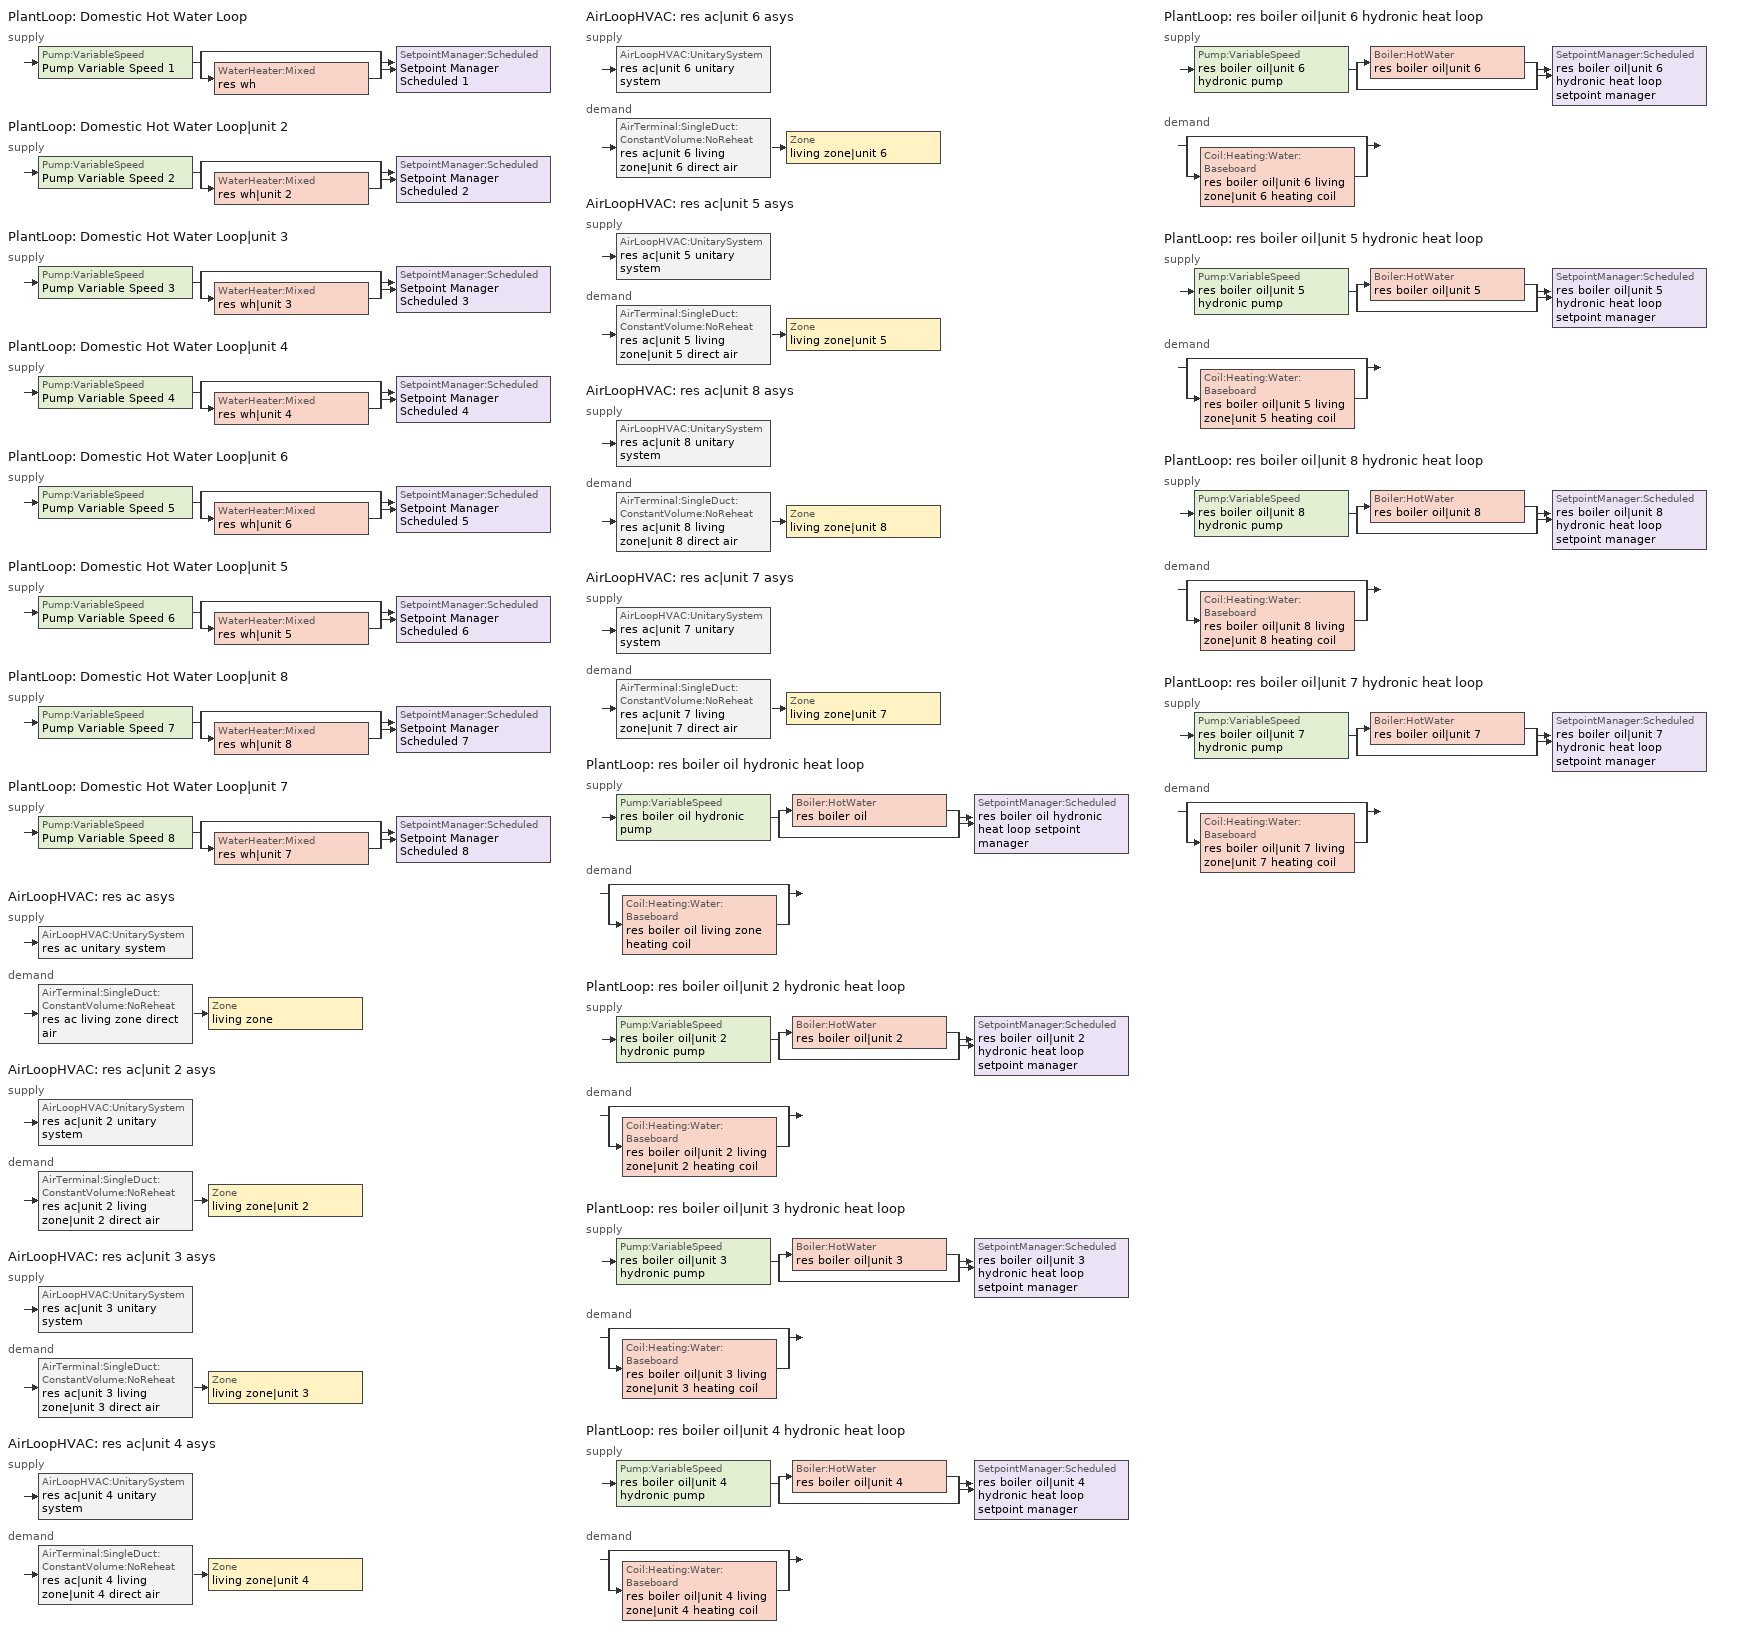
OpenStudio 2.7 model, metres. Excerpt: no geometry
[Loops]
PlantLoop 'Domestic Hot Water Loop'
 supply: Pump:VariableSpeed 'Pump Variable Speed 1' > split
  | bypass
  | WaterHeater:Mixed 'res wh'
  join > SetpointManager:Scheduled 'Setpoint Manager Scheduled 1'
PlantLoop 'Domestic Hot Water Loop|unit 2'
 supply: Pump:VariableSpeed 'Pump Variable Speed 2' > split
  | bypass
  | WaterHeater:Mixed 'res wh|unit 2'
  join > SetpointManager:Scheduled 'Setpoint Manager Scheduled 2'
PlantLoop 'Domestic Hot Water Loop|unit 3'
 supply: Pump:VariableSpeed 'Pump Variable Speed 3' > split
  | bypass
  | WaterHeater:Mixed 'res wh|unit 3'
  join > SetpointManager:Scheduled 'Setpoint Manager Scheduled 3'
PlantLoop 'Domestic Hot Water Loop|unit 4'
 supply: Pump:VariableSpeed 'Pump Variable Speed 4' > split
  | bypass
  | WaterHeater:Mixed 'res wh|unit 4'
  join > SetpointManager:Scheduled 'Setpoint Manager Scheduled 4'
PlantLoop 'Domestic Hot Water Loop|unit 6'
 supply: Pump:VariableSpeed 'Pump Variable Speed 5' > split
  | bypass
  | WaterHeater:Mixed 'res wh|unit 6'
  join > SetpointManager:Scheduled 'Setpoint Manager Scheduled 5'
PlantLoop 'Domestic Hot Water Loop|unit 5'
 supply: Pump:VariableSpeed 'Pump Variable Speed 6' > split
  | bypass
  | WaterHeater:Mixed 'res wh|unit 5'
  join > SetpointManager:Scheduled 'Setpoint Manager Scheduled 6'
PlantLoop 'Domestic Hot Water Loop|unit 8'
 supply: Pump:VariableSpeed 'Pump Variable Speed 7' > split
  | bypass
  | WaterHeater:Mixed 'res wh|unit 8'
  join > SetpointManager:Scheduled 'Setpoint Manager Scheduled 7'
PlantLoop 'Domestic Hot Water Loop|unit 7'
 supply: Pump:VariableSpeed 'Pump Variable Speed 8' > split
  | bypass
  | WaterHeater:Mixed 'res wh|unit 7'
  join > SetpointManager:Scheduled 'Setpoint Manager Scheduled 8'
AirLoopHVAC 'res ac asys'
 supply: AirLoopHVAC:UnitarySystem 'res ac unitary system'
 demand: AirTerminal:SingleDuct:ConstantVolume:NoReheat 'res ac living zone direct air' > Zone 'living zone'
AirLoopHVAC 'res ac|unit 2 asys'
 supply: AirLoopHVAC:UnitarySystem 'res ac|unit 2 unitary system'
 demand: AirTerminal:SingleDuct:ConstantVolume:NoReheat 'res ac|unit 2 living zone|unit 2 direct air' > Zone 'living zone|unit 2'
AirLoopHVAC 'res ac|unit 3 asys'
 supply: AirLoopHVAC:UnitarySystem 'res ac|unit 3 unitary system'
 demand: AirTerminal:SingleDuct:ConstantVolume:NoReheat 'res ac|unit 3 living zone|unit 3 direct air' > Zone 'living zone|unit 3'
AirLoopHVAC 'res ac|unit 4 asys'
 supply: AirLoopHVAC:UnitarySystem 'res ac|unit 4 unitary system'
 demand: AirTerminal:SingleDuct:ConstantVolume:NoReheat 'res ac|unit 4 living zone|unit 4 direct air' > Zone 'living zone|unit 4'
AirLoopHVAC 'res ac|unit 6 asys'
 supply: AirLoopHVAC:UnitarySystem 'res ac|unit 6 unitary system'
 demand: AirTerminal:SingleDuct:ConstantVolume:NoReheat 'res ac|unit 6 living zone|unit 6 direct air' > Zone 'living zone|unit 6'
AirLoopHVAC 'res ac|unit 5 asys'
 supply: AirLoopHVAC:UnitarySystem 'res ac|unit 5 unitary system'
 demand: AirTerminal:SingleDuct:ConstantVolume:NoReheat 'res ac|unit 5 living zone|unit 5 direct air' > Zone 'living zone|unit 5'
AirLoopHVAC 'res ac|unit 8 asys'
 supply: AirLoopHVAC:UnitarySystem 'res ac|unit 8 unitary system'
 demand: AirTerminal:SingleDuct:ConstantVolume:NoReheat 'res ac|unit 8 living zone|unit 8 direct air' > Zone 'living zone|unit 8'
AirLoopHVAC 'res ac|unit 7 asys'
 supply: AirLoopHVAC:UnitarySystem 'res ac|unit 7 unitary system'
 demand: AirTerminal:SingleDuct:ConstantVolume:NoReheat 'res ac|unit 7 living zone|unit 7 direct air' > Zone 'living zone|unit 7'
PlantLoop 'res boiler oil hydronic heat loop'
 supply: Pump:VariableSpeed 'res boiler oil hydronic pump' > split
  | Boiler:HotWater 'res boiler oil'
  | bypass
  join > SetpointManager:Scheduled 'res boiler oil hydronic heat loop setpoint manager'
 demand: split
  | bypass
  | Coil:Heating:Water:Baseboard 'res boiler oil living zone heating coil'
PlantLoop 'res boiler oil|unit 2 hydronic heat loop'
 supply: Pump:VariableSpeed 'res boiler oil|unit 2 hydronic pump' > split
  | Boiler:HotWater 'res boiler oil|unit 2'
  | bypass
  join > SetpointManager:Scheduled 'res boiler oil|unit 2 hydronic heat loop setpoint manager'
 demand: split
  | bypass
  | Coil:Heating:Water:Baseboard 'res boiler oil|unit 2 living zone|unit 2 heating coil'
PlantLoop 'res boiler oil|unit 3 hydronic heat loop'
 supply: Pump:VariableSpeed 'res boiler oil|unit 3 hydronic pump' > split
  | Boiler:HotWater 'res boiler oil|unit 3'
  | bypass
  join > SetpointManager:Scheduled 'res boiler oil|unit 3 hydronic heat loop setpoint manager'
 demand: split
  | bypass
  | Coil:Heating:Water:Baseboard 'res boiler oil|unit 3 living zone|unit 3 heating coil'
PlantLoop 'res boiler oil|unit 4 hydronic heat loop'
 supply: Pump:VariableSpeed 'res boiler oil|unit 4 hydronic pump' > split
  | Boiler:HotWater 'res boiler oil|unit 4'
  | bypass
  join > SetpointManager:Scheduled 'res boiler oil|unit 4 hydronic heat loop setpoint manager'
 demand: split
  | bypass
  | Coil:Heating:Water:Baseboard 'res boiler oil|unit 4 living zone|unit 4 heating coil'
PlantLoop 'res boiler oil|unit 6 hydronic heat loop'
 supply: Pump:VariableSpeed 'res boiler oil|unit 6 hydronic pump' > split
  | Boiler:HotWater 'res boiler oil|unit 6'
  | bypass
  join > SetpointManager:Scheduled 'res boiler oil|unit 6 hydronic heat loop setpoint manager'
 demand: split
  | bypass
  | Coil:Heating:Water:Baseboard 'res boiler oil|unit 6 living zone|unit 6 heating coil'
PlantLoop 'res boiler oil|unit 5 hydronic heat loop'
 supply: Pump:VariableSpeed 'res boiler oil|unit 5 hydronic pump' > split
  | Boiler:HotWater 'res boiler oil|unit 5'
  | bypass
  join > SetpointManager:Scheduled 'res boiler oil|unit 5 hydronic heat loop setpoint manager'
 demand: split
  | bypass
  | Coil:Heating:Water:Baseboard 'res boiler oil|unit 5 living zone|unit 5 heating coil'
PlantLoop 'res boiler oil|unit 8 hydronic heat loop'
 supply: Pump:VariableSpeed 'res boiler oil|unit 8 hydronic pump' > split
  | Boiler:HotWater 'res boiler oil|unit 8'
  | bypass
  join > SetpointManager:Scheduled 'res boiler oil|unit 8 hydronic heat loop setpoint manager'
 demand: split
  | bypass
  | Coil:Heating:Water:Baseboard 'res boiler oil|unit 8 living zone|unit 8 heating coil'
PlantLoop 'res boiler oil|unit 7 hydronic heat loop'
 supply: Pump:VariableSpeed 'res boiler oil|unit 7 hydronic pump' > split
  | Boiler:HotWater 'res boiler oil|unit 7'
  | bypass
  join > SetpointManager:Scheduled 'res boiler oil|unit 7 hydronic heat loop setpoint manager'
 demand: split
  | bypass
  | Coil:Heating:Water:Baseboard 'res boiler oil|unit 7 living zone|unit 7 heating coil'
[Sizing:Zone] Zone Cooling Design Supply Air Temperature Input Method=SupplyAirTemperature; Zone Cooling Design Supply Air Temperature {C}=14; Zone Cooling Design Supply Air Temperature Difference {deltaC}=11.11; Zone Heating Design Supply Air Temperature Input Method=SupplyAirTemperature; Zone Heating Design Supply Air Temperature {C}=40; Zone Heating Design Supply Air Temperature Difference {deltaC}=11.11; Zone Cooling Design Supply Air Humidity Ratio {kg-H2O/kg-air}=0.0085; Zone Heating Design Supply Air Humidity Ratio {kg-H2O/kg-air}=0.008; Cooling Design Air Flow Method=DesignDay; Heating Design Air Flow Method=DesignDay; Account for Dedicated Outdoor Air System=No; Dedicated Outdoor Air System Control Strategy=NeutralSupplyAir; Dedicated Outdoor Air Low Setpoint Temperature for Design {C}=autosize; Dedicated Outdoor Air High Setpoint Temperature for Design {C}=autosize
living zone; living zone|unit 2; living zone|unit 3; living zone|unit 4; living zone|unit 5; living zone|unit 6; living zone|unit 7; living zone|unit 8; corridor zone; unfinished basement zone; res ds res ac asys ret air zone; res ds res ac_unit 2 asys ret air zone; res ds res ac_unit 3 asys ret air zone; res ds res ac_unit 4 asys ret air zone
[Zone equipment]
living zone: res ac living zone direct air, res boiler oil living zone convective water
living zone|unit 2: res ac|unit 2 living zone|unit 2 direct air, res boiler oil|unit 2 living zone|unit 2 convective water
living zone|unit 3: res ac|unit 3 living zone|unit 3 direct air, res boiler oil|unit 3 living zone|unit 3 convective water
living zone|unit 4: res ac|unit 4 living zone|unit 4 direct air, res boiler oil|unit 4 living zone|unit 4 convective water
living zone|unit 5: res ac|unit 5 living zone|unit 5 direct air, res boiler oil|unit 5 living zone|unit 5 convective water
living zone|unit 6: res ac|unit 6 living zone|unit 6 direct air, res boiler oil|unit 6 living zone|unit 6 convective water
living zone|unit 7: res ac|unit 7 living zone|unit 7 direct air, res boiler oil|unit 7 living zone|unit 7 convective water
living zone|unit 8: res ac|unit 8 living zone|unit 8 direct air, res boiler oil|unit 8 living zone|unit 8 convective water
[PlantLoop] Glycol Concentration=0; Load Distribution Scheme=Optimal
Name | Maximum Loop Flow Rate {m3/s} | Plant Loop Volume {m3} | Fluid Type | Maximum Loop Temperature {C} | Minimum Loop Temperature {C} | Minimum Loop Flow Rate {m3/s}
Domestic Hot Water Loop; Domestic Hot Water Loop|unit 2; Domestic Hot Water Loop|unit 3; Domestic Hot Water Loop|unit 4; Domestic Hot Water Loop|unit 6; Domestic Hot Water Loop|unit 5; Domestic Hot Water Loop|unit 8; Domestic Hot Water Loop|unit 7 | 0.01 | 0.003
res boiler oil hydronic heat loop; res boiler oil|unit 2 hydronic heat loop; res boiler oil|unit 3 hydronic heat loop; res boiler oil|unit 4 hydronic heat loop; res boiler oil|unit 6 hydronic heat loop; res boiler oil|unit 5 hydronic heat loop; res boiler oil|unit 8 hydronic heat loop; res boiler oil|unit 7 hydronic heat loop |  | Autocalculate | Water | 100 | 0 | 0
[Sizing:Plant] Loop Type=Heating; Sizing Option=NonCoincident; Zone Timesteps in Averaging Window=1; Coincident Sizing Factor Mode=None
Name | Design Loop Exit Temperature {C} | Loop Design Temperature Difference {deltaC}
Domestic Hot Water Loop; Domestic Hot Water Loop|unit 2; Domestic Hot Water Loop|unit 3; Domestic Hot Water Loop|unit 4; Domestic Hot Water Loop|unit 6; Domestic Hot Water Loop|unit 5; Domestic Hot Water Loop|unit 8; Domestic Hot Water Loop|unit 7 | 52.6667 | 5.55556
res boiler oil hydronic heat loop; res boiler oil|unit 2 hydronic heat loop; res boiler oil|unit 3 hydronic heat loop; res boiler oil|unit 4 hydronic heat loop; res boiler oil|unit 6 hydronic heat loop; res boiler oil|unit 5 hydronic heat loop; res boiler oil|unit 8 hydronic heat loop; res boiler oil|unit 7 hydronic heat loop | 82.2222 | 11.1111
[Pump:VariableSpeed] Fraction of Motor Inefficiencies to Fluid Stream=0; Coefficient 1 of the Part Load Performance Curve=0; Coefficient 2 of the Part Load Performance Curve=1; Coefficient 3 of the Part Load Performance Curve=0; Coefficient 4 of the Part Load Performance Curve=0; Pump Control Type=Intermittent; Skin Loss Radiative Fraction=0.5; Design Power Sizing Method=PowerPerFlowPerPressure; Design Electric Power per Unit Flow Rate {W/(m3/s)}=348701.1; Design Shaft Power per Unit Flow Rate per Unit Head {W-s/m3-Pa}=1.28205; Design Minimum Flow Rate Fraction=0
Name | Rated Flow Rate {m3/s} | Rated Pump Head {Pa} | Rated Power Consumption {W} | Motor Efficiency
Pump Variable Speed 1; Pump Variable Speed 2; Pump Variable Speed 3; Pump Variable Speed 4; Pump Variable Speed 5; Pump Variable Speed 6; Pump Variable Speed 7; Pump Variable Speed 8 | 0.01 | 1 | 0 | 1
res boiler oil hydronic pump; res boiler oil|unit 2 hydronic pump; res boiler oil|unit 3 hydronic pump; res boiler oil|unit 4 hydronic pump; res boiler oil|unit 6 hydronic pump; res boiler oil|unit 5 hydronic pump; res boiler oil|unit 8 hydronic pump; res boiler oil|unit 7 hydronic pump |  | 20000 |  | 0.9
[SetpointManager:Scheduled] Control Variable=Temperature
Name | Schedule
Setpoint Manager Scheduled 1 | dhw temp
Setpoint Manager Scheduled 2 | dhw temp 1
Setpoint Manager Scheduled 3 | dhw temp 2
Setpoint Manager Scheduled 4 | dhw temp 3
Setpoint Manager Scheduled 5 | dhw temp 4
Setpoint Manager Scheduled 6 | dhw temp 5
Setpoint Manager Scheduled 7 | dhw temp 6
Setpoint Manager Scheduled 8 | dhw temp 7
res boiler oil hydronic heat loop setpoint manager | res boiler oil hydronic heat supply setpoint
res boiler oil|unit 2 hydronic heat loop setpoint manager | res boiler oil|unit 2 hydronic heat supply setpoint
res boiler oil|unit 3 hydronic heat loop setpoint manager | res boiler oil|unit 3 hydronic heat supply setpoint
res boiler oil|unit 4 hydronic heat loop setpoint manager | res boiler oil|unit 4 hydronic heat supply setpoint
res boiler oil|unit 6 hydronic heat loop setpoint manager | res boiler oil|unit 6 hydronic heat supply setpoint
res boiler oil|unit 5 hydronic heat loop setpoint manager | res boiler oil|unit 5 hydronic heat supply setpoint
res boiler oil|unit 8 hydronic heat loop setpoint manager | res boiler oil|unit 8 hydronic heat supply setpoint
res boiler oil|unit 7 hydronic heat loop setpoint manager | res boiler oil|unit 7 hydronic heat supply setpoint
[WaterHeater:Mixed] Tank Volume {m3}=0.107884; Deadband Temperature Difference {deltaC}=2; Maximum Temperature Limit {C}=99; Heater Control Type=Cycle; Heater Maximum Capacity {W}=11722.8; Heater Minimum Capacity {W}=0; Heater Fuel Type=NaturalGas; Heater Thermal Efficiency=0.773298; Off Cycle Parasitic Fuel Consumption Rate {W}=0; Off Cycle Parasitic Fuel Type=Electricity; Off Cycle Parasitic Heat Fraction to Tank=0; On Cycle Parasitic Fuel Consumption Rate {W}=0; On Cycle Parasitic Fuel Type=Electricity; On Cycle Parasitic Heat Fraction to Tank=0; Ambient Temperature Indicator=ThermalZone; Off Cycle Loss Coefficient to Ambient Temperature {W/K}=4.15693; Off Cycle Loss Fraction to Thermal Zone=0.64; On Cycle Loss Coefficient to Ambient Temperature {W/K}=4.15693; On Cycle Loss Fraction to Thermal Zone=1; Use Side Effectiveness=1; Source Side Effectiveness=1; Use Side Design Flow Rate {m3/s}=autosize; Source Side Design Flow Rate {m3/s}=autosize; Indirect Water Heating Recovery Time {hr}=1.5; Source Side Flow Control Mode=IndirectHeatPrimarySetpoint
Name | Setpoint Temperature Schedule | Ambient Temperature Thermal Zone
res wh | WH Setpoint Temp | unfinished basement zone
res wh|unit 2 | WH Setpoint Temp 1 | unfinished basement zone
res wh|unit 3 | WH Setpoint Temp 2 | unfinished basement zone
res wh|unit 4 | WH Setpoint Temp 3 | unfinished basement zone
res wh|unit 6 | WH Setpoint Temp 4 | living zone|unit 6
res wh|unit 5 | WH Setpoint Temp 5 | living zone|unit 5
res wh|unit 8 | WH Setpoint Temp 6 | living zone|unit 8
res wh|unit 7 | WH Setpoint Temp 7 | living zone|unit 7
[Coil:Cooling:DX:SingleSpeed] Availability Schedule=res cooling season; Rated Total Cooling Capacity {W}=17584.3; Rated Sensible Heat Ratio=0.740403; Rated COP {W/W}=3.95054; Rated Air Flow Rate {m3/s}=autosize; Rated Evaporator Fan Power Per Volume Flow Rate {W/(m3/s)}=773.391; Nominal Time for Condensate Removal to Begin {s}=1000; Ratio of Initial Moisture Evaporation Rate and Steady State Latent Capacity=1.5; Maximum Cycling Rate {cycles/hr}=3; Latent Capacity Time Constant {s}=45; Condenser Type=AirCooled; Evaporative Condenser Effectiveness=0; Evaporative Condenser Air Flow Rate {m3/s}=Autosize; Evaporative Condenser Pump Rated Power Consumption {W}=Autosize; Crankcase Heater Capacity {W}=0; Maximum Outdoor Dry-Bulb Temperature for Crankcase Heater Operation {C}=12.7778; Basin Heater Capacity {W/K}=0; Basin Heater Setpoint Temperature {C}=10
Name | Total Cooling Capacity Function of Temperature Curve | Total Cooling Capacity Function of Flow Fraction Curve | Energy Input Ratio Function of Temperature Curve | Energy Input Ratio Function of Flow Fraction Curve | Part Load Fraction Correlation Curve
res ac cooling coil | Cool-Cap-fT1 | Cool-Cap-fFF1 | Cool-EIR-fT1 | Cool-EIR-fFF1 | Cool-PLF-fPLR1
res ac|unit 2 cooling coil | Cool-Cap-fT1 1 | Cool-Cap-fFF1 1 | Cool-EIR-fT1 1 | Cool-EIR-fFF1 1 | Cool-PLF-fPLR1 1
res ac|unit 3 cooling coil | Cool-Cap-fT1 2 | Cool-Cap-fFF1 2 | Cool-EIR-fT1 2 | Cool-EIR-fFF1 2 | Cool-PLF-fPLR1 2
res ac|unit 4 cooling coil | Cool-Cap-fT1 3 | Cool-Cap-fFF1 3 | Cool-EIR-fT1 3 | Cool-EIR-fFF1 3 | Cool-PLF-fPLR1 3
res ac|unit 6 cooling coil | Cool-Cap-fT1 4 | Cool-Cap-fFF1 4 | Cool-EIR-fT1 4 | Cool-EIR-fFF1 4 | Cool-PLF-fPLR1 4
res ac|unit 5 cooling coil | Cool-Cap-fT1 5 | Cool-Cap-fFF1 5 | Cool-EIR-fT1 5 | Cool-EIR-fFF1 5 | Cool-PLF-fPLR1 5
res ac|unit 8 cooling coil | Cool-Cap-fT1 6 | Cool-Cap-fFF1 6 | Cool-EIR-fT1 6 | Cool-EIR-fFF1 6 | Cool-PLF-fPLR1 6
res ac|unit 7 cooling coil | Cool-Cap-fT1 7 | Cool-Cap-fFF1 7 | Cool-EIR-fT1 7 | Cool-EIR-fFF1 7 | Cool-PLF-fPLR1 7
[Fan:OnOff] Availability Schedule=Always On Discrete; Fan Total Efficiency=0.75; Pressure Rise {Pa}=794.58; Maximum Flow Rate {m3/s}=autosize; Motor Efficiency=1; Motor In Airstream Fraction=1
Name | Fan Power Ratio Function of Speed Ratio Curve | Fan Efficiency Ratio Function of Speed Ratio Curve
res ac clg supply fan | Fan On Off Power Curve | Fan On Off Efficiency Curve
res ac|unit 2 clg supply fan | Fan On Off Power Curve 1 | Fan On Off Efficiency Curve 1
res ac|unit 3 clg supply fan | Fan On Off Power Curve 2 | Fan On Off Efficiency Curve 2
res ac|unit 4 clg supply fan | Fan On Off Power Curve 3 | Fan On Off Efficiency Curve 3
res ac|unit 6 clg supply fan | Fan On Off Power Curve 4 | Fan On Off Efficiency Curve 4
res ac|unit 5 clg supply fan | Fan On Off Power Curve 5 | Fan On Off Efficiency Curve 5
res ac|unit 8 clg supply fan | Fan On Off Power Curve 6 | Fan On Off Efficiency Curve 6
res ac|unit 7 clg supply fan | Fan On Off Power Curve 7 | Fan On Off Efficiency Curve 7
[AirLoopHVAC:UnitarySystem] Control Type=Load; Dehumidification Control Type=None; Availability Schedule=Always On Discrete; Fan Placement=BlowThrough; Supply Air Fan Operating Mode Schedule=Always Off Discrete; DX Heating Coil Sizing Ratio=1; Use DOAS DX Cooling Coil=No; DOAS DX Cooling Coil Leaving Minimum Air Temperature {C}=2; Latent Load Control=SensibleOnlyLoadControl; Supply Air Flow Rate During Cooling Operation {m3/s}=autosize; Supply Air Flow Rate During Heating Operation {m3/s}=0; Supply Air Flow Rate When No Cooling or Heating is Required {m3/s}=0; Maximum Supply Air Temperature {C}=48.8889; Maximum Outdoor Dry-Bulb Temperature for Supplemental Heater Operation {C}=21; Maximum Cycling Rate {cycles/hr}=2.5; Heat Pump Time Constant {s}=60; Fraction of On-Cycle Power Use=0.01; Heat Pump Fan Delay Time {s}=60; Ancilliary On-Cycle Electric Power {W}=0; Ancilliary Off-Cycle Electric Power {W}=0
Name | Controlling Zone or Thermostat Location | Supply Fan | Cooling Coil
res ac unitary system | living zone | res ac clg supply fan | res ac cooling coil
res ac|unit 2 unitary system | living zone|unit 2 | res ac|unit 2 clg supply fan | res ac|unit 2 cooling coil
res ac|unit 3 unitary system | living zone|unit 3 | res ac|unit 3 clg supply fan | res ac|unit 3 cooling coil
res ac|unit 4 unitary system | living zone|unit 4 | res ac|unit 4 clg supply fan | res ac|unit 4 cooling coil
res ac|unit 6 unitary system | living zone|unit 6 | res ac|unit 6 clg supply fan | res ac|unit 6 cooling coil
res ac|unit 5 unitary system | living zone|unit 5 | res ac|unit 5 clg supply fan | res ac|unit 5 cooling coil
res ac|unit 8 unitary system | living zone|unit 8 | res ac|unit 8 clg supply fan | res ac|unit 8 cooling coil
res ac|unit 7 unitary system | living zone|unit 7 | res ac|unit 7 clg supply fan | res ac|unit 7 cooling coil
[AirLoopHVAC] Availability Schedule=Always On Discrete; Design Supply Air Flow Rate {m3/s}=AutoSize
res ac asys; res ac|unit 2 asys; res ac|unit 3 asys; res ac|unit 4 asys; res ac|unit 6 asys; res ac|unit 5 asys; res ac|unit 8 asys; res ac|unit 7 asys
[Sizing:System] Type of Load to Size On=Sensible; Design Outdoor Air Flow Rate {m3/s}=Autosize; Central Heating Maximum System Air Flow Ratio=0.3; Preheat Design Temperature {C}=7; Preheat Design Humidity Ratio {kg-H2O/kg-Air}=0.008; Precool Design Temperature {C}=12.8; Precool Design Humidity Ratio {kg-H2O/kg-Air}=0.008; Central Cooling Design Supply Air Temperature {C}=12.8; Central Heating Design Supply Air Temperature {C}=16.7; Sizing Option=NonCoincident; 100% Outdoor Air in Cooling=Yes; 100% Outdoor Air in Heating=Yes; Central Cooling Design Supply Air Humidity Ratio {kg-H2O/kg-Air}=0.0085; Central Heating Design Supply Air Humidity Ratio {kg-H2O/kg-Air}=0.008; Cooling Design Air Flow Method=DesignDay; Cooling Design Air Flow Rate {m3/s}=0; Heating Design Air Flow Method=DesignDay; Heating Design Air Flow Rate {m3/s}=0; System Outdoor Air Method=ZoneSum; Zone Maximum Outdoor Air Fraction=1; Cooling Supply Air Flow Rate Per Floor Area {m3/s-m2}=0.00996765; Cooling Fraction of Autosized Cooling Supply Air Flow Rate=1; Cooling Supply Air Flow Rate Per Unit Cooling Capacity {m3/s-W}=3.94755e-05; Heating Supply Air Flow Rate Per Floor Area {m3/s-m2}=0.00996765; Heating Fraction of Autosized Heating Supply Air Flow Rate=1; Heating Fraction of Autosized Cooling Supply Air Flow Rate=1; Heating Supply Air Flow Rate Per Unit Heating Capacity {m3/s-W}=3.15882e-05; Cooling Design Capacity Method=CoolingDesignCapacity; Cooling Design Capacity {W}=autosize; Cooling Design Capacity Per Floor Area {W/m2}=234.7; Fraction of Autosized Cooling Design Capacity=1; Heating Design Capacity Method=HeatingDesignCapacity; Heating Design Capacity {W}=autosize; Heating Design Capacity Per Floor Area {W/m2}=157; Fraction of Autosized Heating Design Capacity=1; Central Cooling Capacity Control Method=OnOff
res ac asys; res ac|unit 2 asys; res ac|unit 3 asys; res ac|unit 4 asys; res ac|unit 6 asys; res ac|unit 5 asys; res ac|unit 8 asys; res ac|unit 7 asys
[AirTerminal:SingleDuct:ConstantVolume:NoReheat] Availability Schedule=Always On Discrete; Maximum Air Flow Rate {m3/s}=AutoSize
res ac living zone direct air; res ac|unit 2 living zone|unit 2 direct air; res ac|unit 3 living zone|unit 3 direct air; res ac|unit 4 living zone|unit 4 direct air; res ac|unit 6 living zone|unit 6 direct air; res ac|unit 5 living zone|unit 5 direct air; res ac|unit 8 living zone|unit 8 direct air; res ac|unit 7 living zone|unit 7 direct air
[Boiler:HotWater] Fuel Type=FuelOil#1; Nominal Capacity {W}=29307.1; Nominal Thermal Efficiency=0.8; Efficiency Curve Temperature Evaluation Variable=LeavingBoiler; Design Water Outlet Temperature {C}=82.2222; Minimum Part Load Ratio=0; Maximum Part Load Ratio=1; Optimum Part Load Ratio=1; Water Outlet Upper Temperature Limit {C}=99.9; Boiler Flow Mode=LeavingSetpointModulated; Parasitic Electric Load {W}=220; Sizing Factor=1
Name | Normalized Boiler Efficiency Curve
res boiler oil | NonCondensingBoilerEff
res boiler oil|unit 2 | NonCondensingBoilerEff 1
res boiler oil|unit 3 | NonCondensingBoilerEff 2
res boiler oil|unit 4 | NonCondensingBoilerEff 3
res boiler oil|unit 6 | NonCondensingBoilerEff 4
res boiler oil|unit 5 | NonCondensingBoilerEff 5
res boiler oil|unit 8 | NonCondensingBoilerEff 6
res boiler oil|unit 7 | NonCondensingBoilerEff 7
[Coil:Heating:Water:Baseboard] Heating Design Capacity Method=HeatingDesignCapacity; Heating Design Capacity {W}=29307.1; Heating Design Capacity Per Floor Area {W/m2}=0; Fraction of Autosized Heating Design Capacity=0.8; Convergence Tolerance=0.001
res boiler oil living zone heating coil; res boiler oil|unit 2 living zone|unit 2 heating coil; res boiler oil|unit 3 living zone|unit 3 heating coil; res boiler oil|unit 4 living zone|unit 4 heating coil; res boiler oil|unit 6 living zone|unit 6 heating coil; res boiler oil|unit 5 living zone|unit 5 heating coil; res boiler oil|unit 8 living zone|unit 8 heating coil; res boiler oil|unit 7 living zone|unit 7 heating coil
[ZoneHVAC:Baseboard:Convective:Water] Availability Schedule=res heating season
Name | Heating Coil
res boiler oil living zone convective water | res boiler oil living zone heating coil
res boiler oil|unit 2 living zone|unit 2 convective water | res boiler oil|unit 2 living zone|unit 2 heating coil
res boiler oil|unit 3 living zone|unit 3 convective water | res boiler oil|unit 3 living zone|unit 3 heating coil
res boiler oil|unit 4 living zone|unit 4 convective water | res boiler oil|unit 4 living zone|unit 4 heating coil
res boiler oil|unit 6 living zone|unit 6 convective water | res boiler oil|unit 6 living zone|unit 6 heating coil
res boiler oil|unit 5 living zone|unit 5 convective water | res boiler oil|unit 5 living zone|unit 5 heating coil
res boiler oil|unit 8 living zone|unit 8 convective water | res boiler oil|unit 8 living zone|unit 8 heating coil
res boiler oil|unit 7 living zone|unit 7 convective water | res boiler oil|unit 7 living zone|unit 7 heating coil
[EnergyManagementSystem:Sensor]
Name | Output Variable or Output Meter | Output Variable or Output Meter Index Key
res_nv_pb_s | Site Outdoor Air Barometric Pressure
res_af_vw_s | Site Wind Speed
res_nv_wt_s | Site Outdoor Air Humidity Ratio
res_af_1_tin_s | Zone Mean Air Temperature | living zone
res_af_1_tt_s | Zone Outdoor Air Drybulb Temperature | living zone
res_nv_1_nva_s | Schedule Value | res nv_1 avail schedule
res_nv_1_sp_s | Schedule Value | res nv_1 temp schedule
res_ds_res_ac_asys_fan_rtf_s | Fan Runtime Fraction | res ac clg supply fan
res_ds_res_ac_asys_win_s | Zone Mean Air Humidity Ratio | living zone
res_ds_res_ac_asys_ah_mfr_s | System Node Mass Flow Rate | Node 101
res_ds_res_ac_asys_ah_vfr_s | System Node Current Density Volume Flow Rate | Node 101
res_ds_res_ac_asys_ah_tt_s | System Node Temperature | Node 101
res_ds_res_ac_asys_ra_t_s | System Node Temperature | Node 104
res_ds_res_ac_asys_ah_wt_s | System Node Humidity Ratio | Node 101
res_ds_res_ac_asys_ra_w_s | System Node Humidity Ratio | Node 104
res_ds_res_ac_asys_ah_t_s; res_ds_res_ac_unit_2_asys_ah_t_s; res_ds_res_ac_unit_3_asys_ah_t_s; res_ds_res_ac_unit_4_asys_ah_t_s | Zone Air Temperature | unfinished basement zone
res_ds_res_ac_asys_ah_w_s; res_ds_res_ac_unit_2_asys_ah_w_s; res_ds_res_ac_unit_3_asys_ah_w_s; res_ds_res_ac_unit_4_asys_ah_w_s | Zone Mean Air Humidity Ratio | unfinished basement zone
res_infil_1_range_sch_s | Schedule Value | res mv_1 range exhaust schedule
res_infil_1_bath_sch_s | Schedule Value | res mv_1 bath exhaust schedule
res_infil_1_wh_sch_s; res_infil_2_wh_sch_s; res_infil_3_wh_sch_s; res_infil_4_wh_sch_s; res_infil_6_wh_sch_s; res_infil_5_wh_sch_s; res_infil_8_wh_sch_s; res_infil_7_wh_sch_s | Schedule Value | Always On Discrete
res_af_2_tin_s | Zone Mean Air Temperature | living zone|unit 2
res_af_2_tt_s | Zone Outdoor Air Drybulb Temperature | living zone|unit 2
res_nv_2_nva_s | Schedule Value | res nv_2 avail schedule
res_nv_2_sp_s | Schedule Value | res nv_2 temp schedule
res_ds_res_ac_unit_2_asys_fan_rtf_s | Fan Runtime Fraction | res ac|unit 2 clg supply fan
res_ds_res_ac_unit_2_asys_win_s | Zone Mean Air Humidity Ratio | living zone|unit 2
res_ds_res_ac_unit_2_asys_ah_mfr_s | System Node Mass Flow Rate | Node 108
res_ds_res_ac_unit_2_asys_ah_vfr_s | System Node Current Density Volume Flow Rate | Node 108
res_ds_res_ac_unit_2_asys_ah_tt_s | System Node Temperature | Node 108
res_ds_res_ac_unit_2_asys_ra_t_s | System Node Temperature | Node 111
res_ds_res_ac_unit_2_asys_ah_wt_s | System Node Humidity Ratio | Node 108
res_ds_res_ac_unit_2_asys_ra_w_s | System Node Humidity Ratio | Node 111
res_infil_2_range_sch_s | Schedule Value | res mv_2 range exhaust schedule
res_infil_2_bath_sch_s | Schedule Value | res mv_2 bath exhaust schedule
res_af_3_tin_s | Zone Mean Air Temperature | living zone|unit 3
res_af_3_tt_s | Zone Outdoor Air Drybulb Temperature | living zone|unit 3
res_nv_3_nva_s | Schedule Value | res nv_3 avail schedule
res_nv_3_sp_s | Schedule Value | res nv_3 temp schedule
res_ds_res_ac_unit_3_asys_fan_rtf_s | Fan Runtime Fraction | res ac|unit 3 clg supply fan
res_ds_res_ac_unit_3_asys_win_s | Zone Mean Air Humidity Ratio | living zone|unit 3
res_ds_res_ac_unit_3_asys_ah_mfr_s | System Node Mass Flow Rate | Node 115
res_ds_res_ac_unit_3_asys_ah_vfr_s | System Node Current Density Volume Flow Rate | Node 115
res_ds_res_ac_unit_3_asys_ah_tt_s | System Node Temperature | Node 115
res_ds_res_ac_unit_3_asys_ra_t_s | System Node Temperature | Node 118
res_ds_res_ac_unit_3_asys_ah_wt_s | System Node Humidity Ratio | Node 115
res_ds_res_ac_unit_3_asys_ra_w_s | System Node Humidity Ratio | Node 118
res_infil_3_range_sch_s | Schedule Value | res mv_3 range exhaust schedule
res_infil_3_bath_sch_s | Schedule Value | res mv_3 bath exhaust schedule
res_af_4_tin_s | Zone Mean Air Temperature | living zone|unit 4
res_af_4_tt_s | Zone Outdoor Air Drybulb Temperature | living zone|unit 4
res_nv_4_nva_s | Schedule Value | res nv_4 avail schedule
res_nv_4_sp_s | Schedule Value | res nv_4 temp schedule
res_ds_res_ac_unit_4_asys_fan_rtf_s | Fan Runtime Fraction | res ac|unit 4 clg supply fan
res_ds_res_ac_unit_4_asys_win_s | Zone Mean Air Humidity Ratio | living zone|unit 4
res_ds_res_ac_unit_4_asys_ah_mfr_s | System Node Mass Flow Rate | Node 122
res_ds_res_ac_unit_4_asys_ah_vfr_s | System Node Current Density Volume Flow Rate | Node 122
res_ds_res_ac_unit_4_asys_ah_tt_s | System Node Temperature | Node 122
res_ds_res_ac_unit_4_asys_ra_t_s | System Node Temperature | Node 125
res_ds_res_ac_unit_4_asys_ah_wt_s | System Node Humidity Ratio | Node 122
res_ds_res_ac_unit_4_asys_ra_w_s | System Node Humidity Ratio | Node 125
res_infil_4_range_sch_s | Schedule Value | res mv_4 range exhaust schedule
res_infil_4_bath_sch_s | Schedule Value | res mv_4 bath exhaust schedule
res_af_6_tin_s | Zone Mean Air Temperature | living zone|unit 6
res_af_6_tt_s | Zone Outdoor Air Drybulb Temperature | living zone|unit 6
res_nv_6_nva_s | Schedule Value | res nv_6 avail schedule
res_nv_6_sp_s | Schedule Value | res nv_6 temp schedule
res_ds_res_ac_unit_6_asys_fan_rtf_s | Fan Runtime Fraction | res ac|unit 6 clg supply fan
res_infil_6_range_sch_s | Schedule Value | res mv_6 range exhaust schedule
res_infil_6_bath_sch_s | Schedule Value | res mv_6 bath exhaust schedule
res_af_5_tin_s | Zone Mean Air Temperature | living zone|unit 5
res_af_5_tt_s | Zone Outdoor Air Drybulb Temperature | living zone|unit 5
res_nv_5_nva_s | Schedule Value | res nv_5 avail schedule
res_nv_5_sp_s | Schedule Value | res nv_5 temp schedule
res_ds_res_ac_unit_5_asys_fan_rtf_s | Fan Runtime Fraction | res ac|unit 5 clg supply fan
res_infil_5_range_sch_s | Schedule Value | res mv_5 range exhaust schedule
res_infil_5_bath_sch_s | Schedule Value | res mv_5 bath exhaust schedule
res_af_8_tin_s | Zone Mean Air Temperature | living zone|unit 8
res_af_8_tt_s | Zone Outdoor Air Drybulb Temperature | living zone|unit 8
res_nv_8_nva_s | Schedule Value | res nv_8 avail schedule
res_nv_8_sp_s | Schedule Value | res nv_8 temp schedule
res_ds_res_ac_unit_8_asys_fan_rtf_s | Fan Runtime Fraction | res ac|unit 8 clg supply fan
res_infil_8_range_sch_s | Schedule Value | res mv_8 range exhaust schedule
res_infil_8_bath_sch_s | Schedule Value | res mv_8 bath exhaust schedule
res_af_7_tin_s | Zone Mean Air Temperature | living zone|unit 7
res_af_7_tt_s | Zone Outdoor Air Drybulb Temperature | living zone|unit 7
res_nv_7_nva_s | Schedule Value | res nv_7 avail schedule
res_nv_7_sp_s | Schedule Value | res nv_7 temp schedule
res_ds_res_ac_unit_7_asys_fan_rtf_s | Fan Runtime Fraction | res ac|unit 7 clg supply fan
res_infil_7_range_sch_s | Schedule Value | res mv_7 range exhaust schedule
res_infil_7_bath_sch_s | Schedule Value | res mv_7 bath exhaust schedule
[EnergyManagementSystem:Actuator]
Name | Actuated Component | Actuated Component Type | Actuated Component Control Type
res_nv_1_flow_act | res nv_1 flow | Zone Infiltration | Air Exchange Flow Rate
res_ds_res_ac_asys_SupSLkToLvEq_act | res ds res ac asys SupSLkToLvEq | OtherEquipment | Power Level
res_ds_res_ac_asys_SupLatLkToLvEq_act | res ds res ac asys SupLatLkToLvEq | OtherEquipment | Power Level
res_ds_res_ac_asys_SupDCnToLvEq_act | res ds res ac asys SupDCnToLvEq | OtherEquipment | Power Level
res_ds_res_ac_asys_SupDCnToAhEq_act | res ds res ac asys SupDCnToAhEq | OtherEquipment | Power Level
res_ds_res_ac_asys_RetDCnToPlEq_act | res ds res ac asys RetDCnToPlEq | OtherEquipment | Power Level
res_ds_res_ac_asys_RetDCnToAhEquip_act | res ds res ac asys RetDCnToAhEquip | OtherEquipment | Power Level
res_ds_res_ac_asys_SupSLkToAhEq_act | res ds res ac asys SupSLkToAhEq | OtherEquipment | Power Level
res_ds_res_ac_asys_SupLatLkToAhEq_act | res ds res ac asys SupLatLkToAhEq | OtherEquipment | Power Level
res_ds_res_ac_asys_RetSLkEq_act | res ds res ac asys RetSLkEq | OtherEquipment | Power Level
res_ds_res_ac_asys_RetLatLkEq_act | res ds res ac asys RetLatLkEq | OtherEquipment | Power Level
res_ds_res_ac_asys_AhToLivMix_act | res ds res ac asys AhToLivMix | ZoneMixing | Air Exchange Flow Rate
res_ds_res_ac_asys_LivToAhMix_act | res ds res ac asys LivToAhMix | ZoneMixing | Air Exchange Flow Rate
res_infil_1_house_fan_act | res infil_1 house fan | ElectricEquipment | Electric Power Level
res_infil_1_range_fan_act | res infil_1 range fan | ElectricEquipment | Electric Power Level
res_infil_1_bath_fan_act | res infil_1 bath fan | ElectricEquipment | Electric Power Level
res_infil_1_flow_act | res infil_1 flow | Zone Infiltration | Air Exchange Flow Rate
res_nv_2_flow_act | res nv_2 flow | Zone Infiltration | Air Exchange Flow Rate
res_ds_res_ac_unit_2_asys_SupSLkToLvEq_act | res ds res ac_unit 2 asys SupSLkToLvEq | OtherEquipment | Power Level
res_ds_res_ac_unit_2_asys_SupLatLkToLvEq_act | res ds res ac_unit 2 asys SupLatLkToLvEq | OtherEquipment | Power Level
res_ds_res_ac_unit_2_asys_SupDCnToLvEq_act | res ds res ac_unit 2 asys SupDCnToLvEq | OtherEquipment | Power Level
res_ds_res_ac_unit_2_asys_SupDCnToAhEq_act | res ds res ac_unit 2 asys SupDCnToAhEq | OtherEquipment | Power Level
res_ds_res_ac_unit_2_asys_RetDCnToPlEq_act | res ds res ac_unit 2 asys RetDCnToPlEq | OtherEquipment | Power Level
res_ds_res_ac_unit_2_asys_RetDCnToAhEquip_act | res ds res ac_unit 2 asys RetDCnToAhEquip | OtherEquipment | Power Level
res_ds_res_ac_unit_2_asys_SupSLkToAhEq_act | res ds res ac_unit 2 asys SupSLkToAhEq | OtherEquipment | Power Level
res_ds_res_ac_unit_2_asys_SupLatLkToAhEq_act | res ds res ac_unit 2 asys SupLatLkToAhEq | OtherEquipment | Power Level
res_ds_res_ac_unit_2_asys_RetSLkEq_act | res ds res ac_unit 2 asys RetSLkEq | OtherEquipment | Power Level
res_ds_res_ac_unit_2_asys_RetLatLkEq_act | res ds res ac_unit 2 asys RetLatLkEq | OtherEquipment | Power Level
res_ds_res_ac_unit_2_asys_AhToLivMix_act | res ds res ac_unit 2 asys AhToLivMix | ZoneMixing | Air Exchange Flow Rate
res_ds_res_ac_unit_2_asys_LivToAhMix_act | res ds res ac_unit 2 asys LivToAhMix | ZoneMixing | Air Exchange Flow Rate
res_infil_2_house_fan_act | res infil_2 house fan | ElectricEquipment | Electric Power Level
res_infil_2_range_fan_act | res infil_2 range fan | ElectricEquipment | Electric Power Level
res_infil_2_bath_fan_act | res infil_2 bath fan | ElectricEquipment | Electric Power Level
res_infil_2_flow_act | res infil_2 flow | Zone Infiltration | Air Exchange Flow Rate
res_nv_3_flow_act | res nv_3 flow | Zone Infiltration | Air Exchange Flow Rate
res_ds_res_ac_unit_3_asys_SupSLkToLvEq_act | res ds res ac_unit 3 asys SupSLkToLvEq | OtherEquipment | Power Level
res_ds_res_ac_unit_3_asys_SupLatLkToLvEq_act | res ds res ac_unit 3 asys SupLatLkToLvEq | OtherEquipment | Power Level
res_ds_res_ac_unit_3_asys_SupDCnToLvEq_act | res ds res ac_unit 3 asys SupDCnToLvEq | OtherEquipment | Power Level
res_ds_res_ac_unit_3_asys_SupDCnToAhEq_act | res ds res ac_unit 3 asys SupDCnToAhEq | OtherEquipment | Power Level
res_ds_res_ac_unit_3_asys_RetDCnToPlEq_act | res ds res ac_unit 3 asys RetDCnToPlEq | OtherEquipment | Power Level
res_ds_res_ac_unit_3_asys_RetDCnToAhEquip_act | res ds res ac_unit 3 asys RetDCnToAhEquip | OtherEquipment | Power Level
res_ds_res_ac_unit_3_asys_SupSLkToAhEq_act | res ds res ac_unit 3 asys SupSLkToAhEq | OtherEquipment | Power Level
res_ds_res_ac_unit_3_asys_SupLatLkToAhEq_act | res ds res ac_unit 3 asys SupLatLkToAhEq | OtherEquipment | Power Level
res_ds_res_ac_unit_3_asys_RetSLkEq_act | res ds res ac_unit 3 asys RetSLkEq | OtherEquipment | Power Level
res_ds_res_ac_unit_3_asys_RetLatLkEq_act | res ds res ac_unit 3 asys RetLatLkEq | OtherEquipment | Power Level
res_ds_res_ac_unit_3_asys_AhToLivMix_act | res ds res ac_unit 3 asys AhToLivMix | ZoneMixing | Air Exchange Flow Rate
res_ds_res_ac_unit_3_asys_LivToAhMix_act | res ds res ac_unit 3 asys LivToAhMix | ZoneMixing | Air Exchange Flow Rate
res_infil_3_house_fan_act | res infil_3 house fan | ElectricEquipment | Electric Power Level
res_infil_3_range_fan_act | res infil_3 range fan | ElectricEquipment | Electric Power Level
res_infil_3_bath_fan_act | res infil_3 bath fan | ElectricEquipment | Electric Power Level
res_infil_3_flow_act | res infil_3 flow | Zone Infiltration | Air Exchange Flow Rate
res_nv_4_flow_act | res nv_4 flow | Zone Infiltration | Air Exchange Flow Rate
res_ds_res_ac_unit_4_asys_SupSLkToLvEq_act | res ds res ac_unit 4 asys SupSLkToLvEq | OtherEquipment | Power Level
res_ds_res_ac_unit_4_asys_SupLatLkToLvEq_act | res ds res ac_unit 4 asys SupLatLkToLvEq | OtherEquipment | Power Level
res_ds_res_ac_unit_4_asys_SupDCnToLvEq_act | res ds res ac_unit 4 asys SupDCnToLvEq | OtherEquipment | Power Level
res_ds_res_ac_unit_4_asys_SupDCnToAhEq_act | res ds res ac_unit 4 asys SupDCnToAhEq | OtherEquipment | Power Level
res_ds_res_ac_unit_4_asys_RetDCnToPlEq_act | res ds res ac_unit 4 asys RetDCnToPlEq | OtherEquipment | Power Level
res_ds_res_ac_unit_4_asys_RetDCnToAhEquip_act | res ds res ac_unit 4 asys RetDCnToAhEquip | OtherEquipment | Power Level
res_ds_res_ac_unit_4_asys_SupSLkToAhEq_act | res ds res ac_unit 4 asys SupSLkToAhEq | OtherEquipment | Power Level
res_ds_res_ac_unit_4_asys_SupLatLkToAhEq_act | res ds res ac_unit 4 asys SupLatLkToAhEq | OtherEquipment | Power Level
res_ds_res_ac_unit_4_asys_RetSLkEq_act | res ds res ac_unit 4 asys RetSLkEq | OtherEquipment | Power Level
res_ds_res_ac_unit_4_asys_RetLatLkEq_act | res ds res ac_unit 4 asys RetLatLkEq | OtherEquipment | Power Level
res_ds_res_ac_unit_4_asys_AhToLivMix_act | res ds res ac_unit 4 asys AhToLivMix | ZoneMixing | Air Exchange Flow Rate
res_ds_res_ac_unit_4_asys_LivToAhMix_act | res ds res ac_unit 4 asys LivToAhMix | ZoneMixing | Air Exchange Flow Rate
res_infil_4_house_fan_act | res infil_4 house fan | ElectricEquipment | Electric Power Level
res_infil_4_range_fan_act | res infil_4 range fan | ElectricEquipment | Electric Power Level
res_infil_4_bath_fan_act | res infil_4 bath fan | ElectricEquipment | Electric Power Level
res_infil_4_flow_act | res infil_4 flow | Zone Infiltration | Air Exchange Flow Rate
res_nv_6_flow_act | res nv_6 flow | Zone Infiltration | Air Exchange Flow Rate
res_infil_6_house_fan_act | res infil_6 house fan | ElectricEquipment | Electric Power Level
res_infil_6_range_fan_act | res infil_6 range fan | ElectricEquipment | Electric Power Level
res_infil_6_bath_fan_act | res infil_6 bath fan | ElectricEquipment | Electric Power Level
res_infil_6_flow_act | res infil_6 flow | Zone Infiltration | Air Exchange Flow Rate
res_nv_5_flow_act | res nv_5 flow | Zone Infiltration | Air Exchange Flow Rate
res_infil_5_house_fan_act | res infil_5 house fan | ElectricEquipment | Electric Power Level
res_infil_5_range_fan_act | res infil_5 range fan | ElectricEquipment | Electric Power Level
res_infil_5_bath_fan_act | res infil_5 bath fan | ElectricEquipment | Electric Power Level
res_infil_5_flow_act | res infil_5 flow | Zone Infiltration | Air Exchange Flow Rate
res_nv_8_flow_act | res nv_8 flow | Zone Infiltration | Air Exchange Flow Rate
res_infil_8_house_fan_act | res infil_8 house fan | ElectricEquipment | Electric Power Level
res_infil_8_range_fan_act | res infil_8 range fan | ElectricEquipment | Electric Power Level
res_infil_8_bath_fan_act | res infil_8 bath fan | ElectricEquipment | Electric Power Level
res_infil_8_flow_act | res infil_8 flow | Zone Infiltration | Air Exchange Flow Rate
res_nv_7_flow_act | res nv_7 flow | Zone Infiltration | Air Exchange Flow Rate
res_infil_7_house_fan_act | res infil_7 house fan | ElectricEquipment | Electric Power Level
res_infil_7_range_fan_act | res infil_7 range fan | ElectricEquipment | Electric Power Level
res_infil_7_bath_fan_act | res infil_7 bath fan | ElectricEquipment | Electric Power Level
res_infil_7_flow_act | res infil_7 flow | Zone Infiltration | Air Exchange Flow Rate
[EnergyManagementSystem:Program]
res_nv_1_program: Set Tdiff = res_af_1_tin_s-res_af_1_tt_s; Set dT = (@Abs Tdiff); Set pt = (@RhFnTdbWPb res_af_1_tt_s res_nv_wt_s res_nv_pb_s); Set NVA = 2472.261378048; Set Cs = 8.963020389461627e-05; Set Cw = 6.158219665777789e-05; Set MNV = 0.6292632576; Set MHR = 0.0115; Set MRH = 0.7; Set temp1 = (res_nv_1_nva_s*NVA); Set SGNV = temp1*((((Cs*dT)+(Cw*(res_af_vw_s^2)))^0.5)/1000); If (res_nv_wt_s<MHR) && (pt<MRH) && (res_af_1_tin_s>res_nv_1_sp_s); Set temp2 = (res_af_1_tin_s-res_nv_1_sp_s); Set NVadj1 = temp2/(res_af_1_tin_s-res_af_1_tt_s); Set NVadj2 = (@Min NVadj1 1); Set NVadj3 = (@Max NVadj2 0); Set NVadj = SGNV*NVadj3; Set res_nv_1_flow_act = (@Min NVadj MNV); Else; Set res_nv_1_flow_act = 0; EndIf
[Schedule:Ruleset]
Name | Default Day Schedule
res heating season | Schedule Day 20
res cooling season | Schedule Day 1
[Schedule:Day]
Schedule Day 20; Schedule Day 1: 24, 0, 0
res heating season allday1; res heating season allday2; res heating season allday3; res heating season allday4; res heating season allday5; res heating season allday6; res heating season allday7; res heating season allday8; res heating season allday9; res heating season allday10; res heating season allday11; res heating season allday12; res cooling season allday1; res cooling season allday2; res cooling season allday3; res cooling season allday4; res cooling season allday5; res cooling season allday6; res cooling season allday7; res cooling season allday8; res cooling season allday9; res cooling season allday10; res cooling season allday11; res cooling season allday12: 24, 0, 1
[Schedule:Rule] Apply Sunday=Yes; Apply Monday=Yes; Apply Tuesday=Yes; Apply Wednesday=Yes; Apply Thursday=Yes; Apply Friday=Yes; Apply Saturday=Yes; Date Specification Type=DateRange; Start Day=1
Name | Schedule Ruleset | Rule Order | Day Schedule | Start Month | End Month | End Day
res heating season allday ruleset1 | res heating season | 11 | res heating season allday1 | 1 | 1 | 31
res heating season allday ruleset2 | res heating season | 10 | res heating season allday2 | 2 | 2 | 28
res heating season allday ruleset3 | res heating season | 9 | res heating season allday3 | 3 | 3 | 31
res heating season allday ruleset4 | res heating season | 8 | res heating season allday4 | 4 | 4 | 30
res heating season allday ruleset5 | res heating season | 7 | res heating season allday5 | 5 | 5 | 31
res heating season allday ruleset6 | res heating season | 6 | res heating season allday6 | 6 | 6 | 30
res heating season allday ruleset7 | res heating season | 5 | res heating season allday7 | 7 | 7 | 31
res heating season allday ruleset8 | res heating season | 4 | res heating season allday8 | 8 | 8 | 31
res heating season allday ruleset9 | res heating season | 3 | res heating season allday9 | 9 | 9 | 30
res heating season allday ruleset10 | res heating season | 2 | res heating season allday10 | 10 | 10 | 31
res heating season allday ruleset11 | res heating season | 1 | res heating season allday11 | 11 | 11 | 30
res heating season allday ruleset12 | res heating season | 0 | res heating season allday12 | 12 | 12 | 31
res cooling season allday ruleset1 | res cooling season | 11 | res cooling season allday1 | 1 | 1 | 31
res cooling season allday ruleset2 | res cooling season | 10 | res cooling season allday2 | 2 | 2 | 28
res cooling season allday ruleset3 | res cooling season | 9 | res cooling season allday3 | 3 | 3 | 31
res cooling season allday ruleset4 | res cooling season | 8 | res cooling season allday4 | 4 | 4 | 30
res cooling season allday ruleset5 | res cooling season | 7 | res cooling season allday5 | 5 | 5 | 31
res cooling season allday ruleset6 | res cooling season | 6 | res cooling season allday6 | 6 | 6 | 30
res cooling season allday ruleset7 | res cooling season | 5 | res cooling season allday7 | 7 | 7 | 31
res cooling season allday ruleset8 | res cooling season | 4 | res cooling season allday8 | 8 | 8 | 31
res cooling season allday ruleset9 | res cooling season | 3 | res cooling season allday9 | 9 | 9 | 30
res cooling season allday ruleset10 | res cooling season | 2 | res cooling season allday10 | 10 | 10 | 31
res cooling season allday ruleset11 | res cooling season | 1 | res cooling season allday11 | 11 | 11 | 30
res cooling season allday ruleset12 | res cooling season | 0 | res cooling season allday12 | 12 | 12 | 31
[Schedule:Constant]
Name | Value
dhw temp; WH Setpoint Temp; dhw temp 1; WH Setpoint Temp 1; dhw temp 2; WH Setpoint Temp 2; dhw temp 3; WH Setpoint Temp 3; dhw temp 4; WH Setpoint Temp 4; dhw temp 5; WH Setpoint Temp 5; dhw temp 6; WH Setpoint Temp 6; dhw temp 7; WH Setpoint Temp 7 | 52.6667
Always On Discrete | 1
Always Off Discrete | 0
res boiler oil hydronic heat supply setpoint; res boiler oil|unit 2 hydronic heat supply setpoint; res boiler oil|unit 3 hydronic heat supply setpoint; res boiler oil|unit 4 hydronic heat supply setpoint; res boiler oil|unit 6 hydronic heat supply setpoint; res boiler oil|unit 5 hydronic heat supply setpoint; res boiler oil|unit 8 hydronic heat supply setpoint; res boiler oil|unit 7 hydronic heat supply setpoint | 82.2222
[Curve:Biquadratic] Minimum Value of x=13.88; Maximum Value of x=23.88; Minimum Value of y=18.33; Maximum Value of y=51.66
Name | Coefficient1 Constant | Coefficient2 x | Coefficient3 x**2 | Coefficient4 y | Coefficient5 y**2 | Coefficient6 x*y
Cool-Cap-fT1; Cool-Cap-fT1 1; Cool-Cap-fT1 2; Cool-Cap-fT1 3; Cool-Cap-fT1 4; Cool-Cap-fT1 5; Cool-Cap-fT1 6; Cool-Cap-fT1 7 | 1.5509 | -0.0750501 | 0.00309714 | 0.00240111 | -5.0544e-05 | -0.000427281
Cool-EIR-fT1; Cool-EIR-fT1 1; Cool-EIR-fT1 2; Cool-EIR-fT1 3; Cool-EIR-fT1 4; Cool-EIR-fT1 5; Cool-EIR-fT1 6; Cool-EIR-fT1 7 | -0.304283 | 0.118048 | -0.00342467 | -0.00626191 | 0.000695427 | -0.000469975
[Curve:Quadratic] Minimum Value of x=0
Name | Coefficient1 Constant | Coefficient2 x | Coefficient3 x**2 | Maximum Value of x | Minimum Curve Output | Maximum Curve Output
Cool-PLF-fPLR1; Cool-PLF-fPLR1 1; Cool-PLF-fPLR1 2; Cool-PLF-fPLR1 3; Cool-PLF-fPLR1 4; Cool-PLF-fPLR1 5; Cool-PLF-fPLR1 6; Cool-PLF-fPLR1 7 | 0.93 | 0.07 | 0 | 1 | 0.7 | 1
Cool-Cap-fFF1; Cool-Cap-fFF1 1; Cool-Cap-fFF1 2; Cool-Cap-fFF1 3; Cool-Cap-fFF1 4; Cool-Cap-fFF1 5; Cool-Cap-fFF1 6; Cool-Cap-fFF1 7 | 0.718605 | 0.4101 | -0.128705 | 2 | 0 | 2
Cool-EIR-fFF1; Cool-EIR-fFF1 1; Cool-EIR-fFF1 2; Cool-EIR-fFF1 3; Cool-EIR-fFF1 4; Cool-EIR-fFF1 5; Cool-EIR-fFF1 6; Cool-EIR-fFF1 7 | 1.323 | -0.477711 | 0.154712 | 2 | 0 | 2
[Curve:Exponent] Coefficient1 Constant=1; Coefficient2 Constant=0; Coefficient3 Constant=0; Minimum Value of x=0; Maximum Value of x=1
Fan On Off Power Curve; Fan On Off Power Curve 1; Fan On Off Power Curve 2; Fan On Off Power Curve 3; Fan On Off Power Curve 4; Fan On Off Power Curve 5; Fan On Off Power Curve 6; Fan On Off Power Curve 7
[Curve:Cubic] Coefficient1 Constant=1; Coefficient2 x=0; Coefficient3 x**2=0; Coefficient4 x**3=0; Minimum Value of x=0; Maximum Value of x=1
Fan On Off Efficiency Curve; Fan On Off Efficiency Curve 1; Fan On Off Efficiency Curve 2; Fan On Off Efficiency Curve 3; Fan On Off Efficiency Curve 4; Fan On Off Efficiency Curve 5; Fan On Off Efficiency Curve 6; Fan On Off Efficiency Curve 7
[Curve:Bicubic] Coefficient1 Constant=1.11172; Coefficient2 x=0.0786141; Coefficient3 x**2=-0.400426; Coefficient4 y=0; Coefficient5 y**2=-0.000156783; Coefficient6 x*y=0.0093846; Coefficient7 x**3=0.234258; Coefficient8 y**3=1.32927e-06; Coefficient9 x**2*y=-0.0044467; Coefficient10 x*y**2=-1.22498e-05; Minimum Value of x=0.1; Maximum Value of x=1; Minimum Value of y=20; Maximum Value of y=80
NonCondensingBoilerEff; NonCondensingBoilerEff 1; NonCondensingBoilerEff 2; NonCondensingBoilerEff 3; NonCondensingBoilerEff 4; NonCondensingBoilerEff 5; NonCondensingBoilerEff 6; NonCondensingBoilerEff 7
